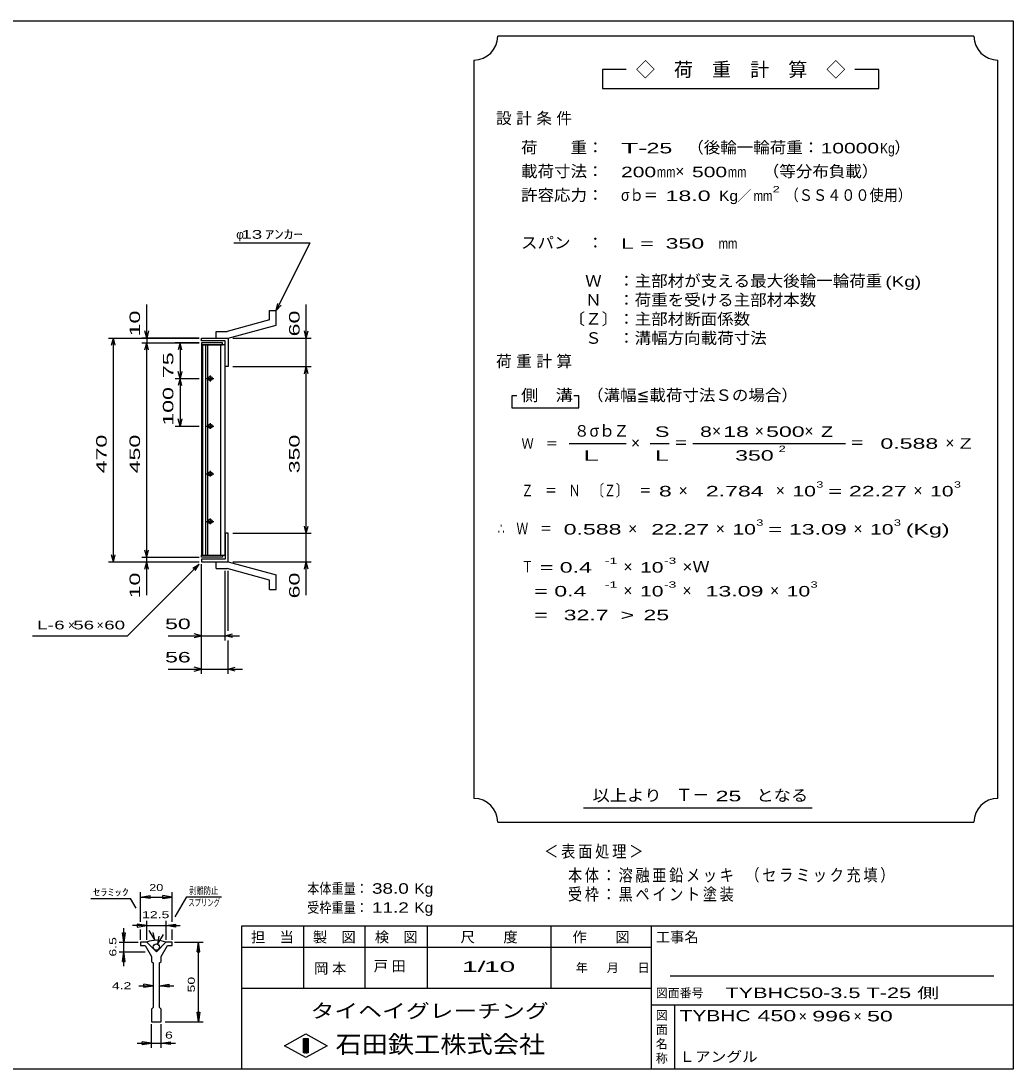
# Model space of a CAD drawing. Units: millimetres, scale not verified. Extents: x -1820 to 1724, y -1285 to 1059.
# Drawn here: x -359 to 1724, y -1141 to 1059 of the extents above; entities that cross this region are included whole.
import ezdxf
from ezdxf.enums import TextEntityAlignment as Align

# ---------------------------------------------------------------- set-up
doc = ezdxf.new("R2010")
doc.units = ezdxf.units.MM
doc.header["$LTSCALE"] = 10
for name, color, linetype, lineweight in [('0_2', 150, 'Continuous', 25), ('16', 3, 'Continuous', 25), ('19', 6, 'Continuous', 25), ('22', 2, 'Continuous', 25), ('32', 4, 'Continuous', 25)]:
    doc.layers.add(name, color=color, linetype=linetype, lineweight=lineweight)
doc.styles.add('ベクトル', font='')
doc.styles.get('ベクトル').set_extended_font_data('ベクトル')

msp = doc.modelspace()

# ---------------------------------------------------------------- linework, layer by layer
at = {"layer": '0_2'}
for p, q in [((-1736, 1059), (1724, 1059)), ((1724, 1059), (1724, -1141)), ((1724, -841), (104, -841)), ((104, -841), (104, -1141)), ((234, -841), (234, -971)), ((364, -971), (364, -841)), ((494, -841), (494, -971)), ((754, -971), (754, -841)), ((964, -841), (964, -1141)), ((964, -886), (104, -886)), ((1684, -946), (1004, -946)), ((104, -971), (964, -971)), ((964, -1006), (1724, -1006)), ((1014, -1141), (1014, -1006)), ((194, -1092), (239, -1067)), ((234, -1077), (244, -1077)), ((234, -1107), (234, -1077)), ((234, -1077), (236, -1077)), ((236, -1077), (236, -1107)), ((238, -1107), (238, -1077)), ((238, -1077), (240, -1077)), ((239, -1067), (284, -1092)), ((240, -1077), (240, -1107)), ((242, -1107), (242, -1077)), ((242, -1077), (244, -1077)), ((244, -1077), (244, -1107)), ((244, -1077), (244, -1107)), ((239, -1117), (194, -1092)), ((284, -1092), (239, -1117)), ((244, -1107), (234, -1107)), ((236, -1107), (238, -1107)), ((240, -1107), (242, -1107)), ((1724, -1141), (-1736, -1141))]:
    msp.add_line(p, q, dxfattribs=at)
at = {"layer": '16'}
for p, q in [((64, 383.5), (20, 383.5)), ((20, 383.5), (20, 379)), ((20, 379), (64, 379)), ((20, 379), (20, -62)), ((70, 379), (20, 379)), ((22, 379), (22, -62)), ((29, -62), (29, 379)), ((33, 379), (33, -62)), ((61, -62), (61, 379)), ((64, 379), (64, 383.5)), ((70, -62), (70, 379)), ((30, 308.5), (46, 308.5)), ((40, 311.5), (36, 311.5)), ((38, 314.5), (38, 302.5)), ((36, 305.5), (40, 305.5)), ((30, 208.5), (46, 208.5)), ((40, 211.5), (36, 211.5)), ((36, 205.5), (40, 205.5)), ((38, 214.5), (38, 202.5)), ((40, 111.5), (36, 111.5)), ((38, 114.5), (38, 102.5)), ((30, 108.5), (46, 108.5)), ((36, 105.5), (40, 105.5)), ((30, 8.5), (46, 8.5)), ((40, 11.5), (36, 11.5)), ((36, 5.5), (40, 5.5)), ((38, 14.5), (38, 2.5)), ((20, -62), (64, -62)), ((20, -66.5), (20, -62)), ((20, -62), (70, -62)), ((64, -62), (64, -66.5)), ((64, -66.5), (20, -66.5))]:
    msp.add_line(p, q, dxfattribs=at)
for centre, radius, start, end in [((36, 308.5), 3, 90, 270), ((38, 308.5), 4, 46.6, 133.4), ((40, 308.5), 3, 270, 90), ((38, 308.5), 4, 226.6, 313.4), ((36, 208.5), 3, 90, 270), ((38, 208.5), 4, 46.6, 133.4), ((38, 208.5), 4, 226.6, 313.4), ((40, 208.5), 3, 270, 90), ((36, 108.5), 3, 90, 270), ((38, 108.5), 4, 46.6, 133.4), ((40, 108.5), 3, 270, 90), ((38, 108.5), 4, 226.6, 313.4), ((36, 8.5), 3, 90, 270), ((38, 8.5), 4, 46.6, 133.4), ((38, 8.5), 4, 226.6, 313.4), ((40, 8.5), 3, 270, 90)]:
    msp.add_arc(centre, radius, start, end, dxfattribs=at)
at = {"layer": '19'}
for p, q in [((163, 451.5), (177, 451.5)), ((163, 431.5), (163, 451.5)), ((177, 420.5), (177, 451.5)), ((163, 431.5), (74, 407.5)), ((76, 393.5), (177, 420.5)), ((51, 407.5), (74, 407.5)), ((51, 393.5), (51, 407.5)), ((20, 387.5), (20, 393.5)), ((20, 393.5), (75, 393.5)), ((70, 387.5), (20, 387.5)), ((51, 393.5), (76, 393.5)), ((70, 333.5), (70, 387.5)), ((75, 393.5), (76, 392.5)), ((76, 392.5), (76, 333.5)), ((76, 333.5), (70, 333.5)), ((76, -16.5), (70, -16.5)), ((70, -16.5), (70, -70.5)), ((76, -75.5), (76, -16.5)), ((20, -70.5), (20, -76.5)), ((70, -70.5), (20, -70.5)), ((20, -76.5), (75, -76.5)), ((51, -76.5), (76, -76.5)), ((51, -90.5), (51, -76.5)), ((75, -76.5), (76, -75.5)), ((76, -76.5), (177, -103.5)), ((51, -90.5), (74, -90.5)), ((163, -114.5), (74, -90.5)), ((177, -134.5), (177, -103.5)), ((163, -134.5), (163, -114.5)), ((163, -134.5), (177, -134.5))]:
    msp.add_line(p, q, dxfattribs=at)
at = {"layer": '22', "color": 4}
for p, q in [((1642, 1027), (642, 1027)), ((592, 977), (592, -573)), ((1692, -573), (1692, 977)), ((912, 957), (862, 957)), ((862, 957), (862, 917)), ((1442, 957), (1392, 957)), ((1442, 917), (1442, 957)), ((862, 917), (1442, 917)), ((88, 593.5), (248, 593.5)), ((177, 451.5), (248, 593.5)), ((-95, 393.5), (-95, 463.5)), ((177, 451.5), (180, 466.1)), ((177, 451.5), (187, 462.5)), ((240, 393.5), (240, 463.5)), ((-95, 393.5), (-99, 408.5)), ((-91, 408.5), (-95, 393.5)), ((240, 393.5), (236, 408.5)), ((240, 393.5), (244, 408.5)), ((-175, 393.5), (15, 393.5)), ((-169, 378.5), (-165, 393.5)), ((-161, 378.5), (-165, 393.5)), ((-165, -76.5), (-165, 393.5)), ((15, 393.5), (-105, 393.5)), ((-105, 383.5), (15, 383.5)), ((-99, 368.5), (-95, 383.5)), ((-95, 393.5), (-95, 383.5)), ((-91, 368.5), (-95, 383.5)), ((-95, -66.5), (-95, 383.5)), ((15, 383.5), (-35, 383.5)), ((-25, 383.5), (-29, 368.5)), ((-21, 368.5), (-25, 383.5)), ((-25, 383.5), (-25, 308.5)), ((86, 393.5), (250, 393.5)), ((240, 333.5), (240, 393.5)), ((86, 333.5), (250, 333.5)), ((236, 318.5), (240, 333.5)), ((244, 318.5), (240, 333.5)), ((240, -16.5), (240, 333.5)), ((-35, 308.5), (15, 308.5)), ((-25, 308.5), (-29, 323.5)), ((-25, 308.5), (-29, 293.5)), ((-21, 323.5), (-25, 308.5)), ((-21, 293.5), (-25, 308.5)), ((-25, 308.5), (-25, 208.5)), ((682, 272), (672, 272)), ((672, 272), (672, 247)), ((812, 272), (802, 272)), ((812, 247), (812, 272)), ((672, 247), (812, 247)), ((-25, 208.5), (-29, 223.5)), ((-21, 223.5), (-25, 208.5)), ((-35, 208.5), (15, 208.5)), ((792, 172), (912, 172)), ((962, 172), (1002, 172)), ((1052, 172), (1372, 172)), ((86, -16.5), (250, -16.5)), ((240, -16.5), (236, -1.5)), ((240, -16.5), (244, -1.5)), ((240, -76.5), (240, -16.5)), ((-165, -76.5), (-169, -61.5)), ((-165, -76.5), (-161, -61.5)), ((-95, -66.5), (-99, -51.5)), ((-95, -66.5), (-91, -51.5)), ((-175, -76.5), (15, -76.5)), ((-135, -231.5), (15, -81.5)), ((-105, -66.5), (15, -66.5)), ((-105, -76.5), (15, -76.5)), ((-99, -91.5), (-95, -76.5)), ((-95, -76.5), (-95, -66.5)), ((-91, -91.5), (-95, -76.5)), ((-95, -146.5), (-95, -76.5)), ((2, -89.5), (15, -81.5)), ((7, -94.5), (15, -81.5)), ((20, -241.5), (20, -81.5)), ((20, -311.5), (20, -81.5)), ((86, -76.5), (250, -76.5)), ((236, -91.5), (240, -76.5)), ((244, -91.5), (240, -76.5)), ((240, -146.5), (240, -76.5)), ((70, -241.5), (70, -95.5)), ((76, -221.5), (76, -95.5)), ((-335, -231.5), (-135, -231.5)), ((-50, -231.5), (20, -231.5)), ((20, -231.5), (5, -227.5)), ((5, -235.5), (20, -231.5)), ((20, -231.5), (70, -231.5)), ((70, -231.5), (85, -227.5)), ((85, -235.5), (70, -231.5)), ((70, -231.5), (100, -231.5)), ((76, -311.5), (76, -241.5)), ((-50, -301.5), (20, -301.5)), ((20, -301.5), (5, -297.5)), ((5, -305.5), (20, -301.5)), ((20, -301.5), (76, -301.5)), ((76, -301.5), (91, -297.5)), ((91, -305.5), (76, -301.5)), ((76, -301.5), (106, -301.5)), ((822, -593), (1302, -593)), ((642, -623), (1642, -623))]:
    msp.add_line(p, q, dxfattribs=at)
for centre, start, end in [((592, 1027), 270, 0), ((1692, 1027), 180, 270), ((592, -623), 0, 90), ((1692, -623), 90, 180)]:
    msp.add_arc(centre, 50, start, end, dxfattribs=at)
at = {"layer": '32'}
for p, q in [((-108, -832), (-108, -770)), ((-41.33, -832), (-41.33, -770)), ((-212.33, -783), (-129, -783)), ((-117.33, -803), (-129, -783)), ((-108, -780), (-88, -777)), ((-88, -783), (-108, -780)), ((-108, -780), (-41.33, -780)), ((-88, -783), (-88, -777)), ((-41.33, -780), (-61.33, -777)), ((-61.33, -783), (-61.33, -777)), ((-61.33, -783), (-41.33, -780)), ((-35.33, -821.67), (-11, -779.67)), ((-11, -779.67), (62.34, -779.67)), ((-94.67, -870), (-94.67, -830)), ((-54.67, -830), (-54.67, -870)), ((-143, -875), (-146, -855)), ((-146, -855), (-140, -855)), ((-143, -875), (-143, -845)), ((-140, -855), (-143, -875)), ((-94.67, -840), (-124.67, -840)), ((-94.67, -840), (-114.67, -837)), ((-114.67, -837), (-114.67, -843)), ((-114.67, -843), (-94.67, -840)), ((-108, -870), (-108, -848)), ((-94.67, -840), (-54.67, -840)), ((-78, -870), (-89.67, -850)), ((-78, -870), (-81.67, -854.33)), ((-54.67, -840), (-34.67, -837)), ((-34.67, -843), (-54.67, -840)), ((-54.67, -840), (-24.67, -840)), ((-41.33, -870), (-41.33, -848)), ((-34.67, -837), (-34.67, -843)), ((-153, -875), (-113, -875)), ((-143, -895), (-143, -875)), ((-108, -875), (-108, -881.67)), ((-94.67, -875), (-108, -875)), ((-74.67, -895), (-94.67, -875)), ((-54.67, -875), (-74.67, -895)), ((-71.33, -878.33), (-60, -858.33)), ((-71.33, -878.33), (-69, -862.33)), ((-41.33, -875), (-54.67, -875)), ((-41.33, -881.67), (-41.33, -875)), ((-36.33, -875), (23.67, -875)), ((10.67, -895), (13.67, -875)), ((16.67, -895), (13.67, -875)), ((13.67, -1041.67), (13.67, -875)), ((-153, -895), (-98, -895)), ((-146, -915), (-143, -895)), ((-140, -915), (-143, -895)), ((-143, -925), (-143, -895)), ((-108, -881.67), (-98, -881.67)), ((-98, -881.67), (-84.67, -905)), ((-64.67, -905), (-51.33, -881.67)), ((-51.33, -881.67), (-41.33, -881.67)), ((10.67, -895), (16.67, -895)), ((-146, -915), (-140, -915)), ((-84.67, -905), (-84.67, -915)), ((-84.67, -915), (-81.33, -918.33)), ((-81.33, -918.33), (-81.33, -1011.67)), ((-68, -918.33), (-64.67, -915)), ((-68, -1011.67), (-68, -918.33)), ((-64.67, -915), (-64.67, -905)), ((-111.33, -966.11), (-81.33, -966.11)), ((-81.33, -966.11), (-101.33, -963.11)), ((-101.33, -969.11), (-101.33, -963.11)), ((-101.33, -969.11), (-81.33, -966.11)), ((-68, -966.11), (-48, -963.11)), ((-48, -969.11), (-68, -966.11)), ((-68, -966.11), (-38, -966.11)), ((-48, -969.11), (-48, -963.11)), ((-81.33, -1011.67), (-84.67, -1015)), ((-64.67, -1015), (-68, -1011.67)), ((-84.67, -1015), (-84.67, -1041.67)), ((-64.67, -1041.67), (-64.67, -1015)), ((13.67, -1041.67), (10.67, -1021.67)), ((10.67, -1021.67), (16.67, -1021.67)), ((16.67, -1021.67), (13.67, -1041.67)), ((-84.67, -1041.67), (-64.67, -1041.67)), ((-84.67, -1096.67), (-84.67, -1046.67)), ((-64.67, -1096.67), (-64.67, -1046.67)), ((-56.33, -1041.67), (23.67, -1041.67)), ((-114.67, -1086.67), (-84.67, -1086.67)), ((-84.67, -1086.67), (-104.67, -1083.67)), ((-104.67, -1089.67), (-104.67, -1083.67)), ((-104.67, -1089.67), (-84.67, -1086.67)), ((-84.67, -1086.67), (-64.67, -1086.67)), ((-64.67, -1086.67), (-44.67, -1083.67)), ((-44.67, -1089.67), (-64.67, -1086.67)), ((-64.67, -1086.67), (-34.67, -1086.67)), ((-44.67, -1089.67), (-44.67, -1083.67))]:
    msp.add_line(p, q, dxfattribs=at)
msp.add_circle((-74.67, -885), 6.67, dxfattribs=at)
msp.add_arc((-75, -920.68), 50, 66, 113, dxfattribs=at)

# ---------------------------------------------------------------- texts
at = {"layer": '0_2', "style": 'ベクトル'}
for s, height, p in [('担\u3000当', 21.99, (124, -864)), ('製\u3000図', 21.99, (254, -864)), ('検\u3000図', 21.99, (384, -864)), ('尺\u3000\u3000度', 21.99, (564, -864)), ('作\u3000\u3000図', 21.99, (799, -864)), ('工事名', 21.99, (974, -864)), ('年', 18.33, (806, -928.5)), ('月', 18.33, (871, -928.5)), ('日', 18.33, (936, -928.5)), ('図面番号', 18.33, (974, -981.5)), ('図', 18.33, (974, -1028.5)), ('面', 18.33, (974, -1058.5)), ('名', 18.33, (974, -1088.5)), ('称', 18.33, (974, -1118.5))]:
    msp.add_text(s, height=height, dxfattribs=at).set_placement(p, align=Align.MIDDLE_LEFT)
at = {"layer": '0_2', "color": 222, "style": 'ベクトル'}
for s, height, width, p in [('タイヘイグレーチング', 29.33, 1.25, (249, -1019)), ('石田鉄工株式会社', 36.66, 1.1, (301.5, -1089))]:
    msp.add_text(s, height=height, dxfattribs=dict(at, width=width)).set_placement(p, align=Align.MIDDLE_LEFT)
at = {"layer": '22', "style": 'ベクトル'}
for s, height, p in [('◇\u3000荷\u3000重\u3000計\u3000算\u3000◇', 29.33, (932, 957)), ('）', 24.19, (1475, 793.5)), ('×', 24.19, (1015, 743.5)), ('／', 21.99, (1144.5, 692)), ('φ', 18.33, (93, 611)), ('８', 24.19, (802, 198.5)), ('σｂ', 24.19, (835, 198.5)), ('Ｚ', 24.19, (885, 198.5)), ('×', 24.19, (1092, 198.5)), ('×', 24.19, (1182, 198.5)), ('×', 24.19, (1286, 198.5)), ('×', 24.19, (922, 173.5)), ('×', 24.19, (1582, 173.5)), ('×', 24.19, (1022, 73.5)), ('×', 24.19, (1226, 73.5)), ('×', 24.19, (1515, 73.5)), ('×', 24.19, (916, -6.5)), ('×', 24.19, (1100, -6.5)), ('×', 24.19, (1389, -6.5)), ('×', 24.19, (906, -86.5)), ('×', 24.19, (906, -136.5)), ('×', 24.19, (1030, -136.5)), ('×', 24.19, (1214, -136.5)), ('×', 18.33, (-260, -209)), ('×', 18.33, (-200, -209)), ('Ｔ－', 25.66, (1016, -565.5)), ('×', 21.99, (1274, -1030)), ('×', 21.99, (1389, -1030))]:
    msp.add_text(s, height=height, dxfattribs=at).set_placement(p, align=Align.MIDDLE_LEFT)
for s, height, width, p in [('荷\u3000\u3000重：\u3000', 24.19, 1.05, (691, 793.5)), ('T-', 21.99, 2, (901, 792)), (' 25 ', 21.99, 1.65, (941, 792)), ('（後輪一輪荷重：', 24.19, 1.05, (1040, 793.5)), ('10000', 21.99, 1.5, (1320, 792)), ('Kg', 21.99, 0.85, (1445, 792)), ('載荷寸法：\u3000', 24.19, 1.05, (691, 743.5)), ('200', 21.99, 1.5, (901, 742)), ('mm', 21.99, 0.8, (976, 742)), ('500', 21.99, 1.5, (1050, 742)), ('mm', 21.99, 0.8, (1125, 742)), ('\u3000（等分布負載）', 24.19, 1.05, (1164, 743.5)), ('許容応力：\u3000', 24.19, 1.05, (691, 693.5)), ('σｂ＝', 24.19, 0.9, (901, 693.5)), ('2', 13.2, 1.5, (1219.5, 706)), ('（ＳＳ４００使用）', 24.19, 0.9, (1244.5, 693.5)), (' 18.0', 21.99, 1.65, (981, 692)), ('Kg', 21.99, 1.1, (1107, 692)), ('mm', 21.99, 0.8, (1179.5, 692)), (' 13 ', 18.33, 1.6, (93, 611)), ('ｱﾝｶｰ', 18.33, 1.6, (153, 611)), ('スパン\u3000：\u3000', 24.19, 1.05, (691, 593.5)), ('L = ', 21.99, 1.65, (901, 592)), (' 350 ', 21.99, 1.65, (981, 592)), ('mm', 21.99, 0.8, (1106, 592)), ('\u3000Ｗ\u3000：主部材が支える最大後輪一輪荷重', 24.19, 1.05, (791, 513.5)), ('(Kg)', 21.99, 1.35, (1456, 512)), ('\u3000Ｎ\u3000：荷重を受ける主部材本数', 24.19, 1.05, (791, 473.5)), ('〔Ｚ〕：主部材断面係数', 24.19, 1.05, (791, 433.5)), ('\u3000Ｓ\u3000：溝幅方向載荷寸法', 24.19, 1.05, (791, 393.5)), ('側\u3000溝', 24.19, 1.1, (691, 273.5)), ('\u3000（溝幅≦載荷寸法Ｓの場合）', 24.19, 1.05, (795, 273.5)), ('S', 21.99, 1.55, (972, 197)), ('8', 21.99, 1.5, (1067, 197)), (' 18 ', 21.99, 1.65, (1102, 197)), (' 500 ', 21.99, 1.65, (1192, 197)), ('Z', 21.99, 1.4, (1321, 197)), ('Ｗ\u3000＝', 21.99, 0.85, (692, 172)), ('＝', 24.19, 0.9, (1012, 173.5)), ('＝', 24.19, 0.9, (1382, 173.5)), (' 0.588', 21.99, 1.65, (1432, 172)), ('Z', 21.99, 1.4, (1612, 172)), ('L', 21.99, 1.8, (972, 147)), (' 350 ', 21.99, 1.65, (1127, 147)), ('2', 13.2, 1.5, (1232, 161)), ('Ｚ\u3000＝\u3000Ｎ\u3000〔Ｚ〕\u3000＝', 24.19, 0.75, (692, 73.5)), ('3', 13.2, 1.5, (1311, 86)), ('3', 13.2, 1.5, (1600, 86)), (' 8 ', 21.99, 1.65, (967, 72)), ('  2.784', 21.99, 1.65, (1052, 72)), ('10', 21.99, 1.5, (1261, 72)), ('=', 21.99, 1.7, (1336, 72)), (' 22.27', 21.99, 1.65, (1366, 72)), ('10', 21.99, 1.5, (1550, 72)), ('∴\u3000Ｗ\u3000＝', 24.19, 0.75, (642, -6.5)), (' 0.588', 21.99, 1.65, (767, -8)), (' 22.27', 21.99, 1.65, (951, -8)), ('10', 21.99, 1.5, (1135, -8)), ('3', 13.2, 1.5, (1185, 6)), (' 13.09', 21.99, 1.65, (1240, -8)), ('10', 21.99, 1.5, (1424, -8)), ('3', 13.2, 1.5, (1474, 6)), ('(Kg)', 21.99, 1.65, (1499, -8)), ('=', 21.99, 1.7, (1210, -8)), ('Ｔ', 24.19, 0.75, (692, -86.5)), (' = 0.4', 21.99, 1.65, (717, -88)), ('-1', 13.2, 1.65, (867, -74)), ('10', 21.99, 1.5, (941, -88)), ('-3', 13.2, 1.65, (991, -74)), ('×Ｗ', 24.19, 1.1, (1030, -86.5)), ('  = 0.4', 21.99, 1.65, (692, -138)), ('-1', 13.2, 1.65, (867, -124)), ('10', 21.99, 1.5, (941, -138)), ('-3', 13.2, 1.65, (991, -124)), (' 13.09', 21.99, 1.65, (1065, -138)), ('10', 21.99, 1.5, (1249, -138)), ('3', 13.2, 1.5, (1299, -124)), (' 50 ', 21.99, 1.65, (-70, -206.5)), ('  =', 21.99, 1.65, (692, -188)), (' 32.7', 21.99, 1.65, (767, -188)), ('>', 21.99, 1.7, (899.5, -188)), (' 25 ', 21.99, 1.65, (934.5, -188)), ('L-', 18.33, 1.6, (-325, -209)), (' 6 ', 18.33, 1.6, (-300, -209)), (' 56 ', 18.33, 1.6, (-260, -209)), (' 60 ', 18.33, 1.6, (-195, -209)), (' 56 ', 21.99, 1.65, (-70, -276.5)), ('以上より\u3000', 24.19, 1.1, (841, -566.5)), (' 25 ', 21.99, 1.65, (1086, -568)), ('となる', 24.19, 1.1, (1185, -566.5)), ('本体重量：', 21.99, 0.85, (242, -762)), (' 38.0', 21.99, 1.35, (367, -762)), ('Kg', 21.99, 1.1, (467, -762)), ('受枠重量：', 21.99, 0.85, (242, -802)), (' 11.2', 21.99, 1.35, (367, -802)), ('Kg', 21.99, 1.1, (467, -802)), ('1/', 21.99, 2, (567, -926)), (' 10 ', 21.99, 2, (597, -926)), ('TYBHC50-3.5 T-25 側', 21.99, 1.55, (1120, -981)), ('TYBHC', 23.46, 1.4, (1024, -1029)), (' 450 ', 23.46, 1.55, (1174, -1029)), (' 996 ', 21.99, 1.65, (1289, -1030)), (' 50 ', 21.99, 1.65, (1404, -1030)), ('Ｌアングル', 21.99, 1.1, (1023, -1115))]:
    msp.add_text(s, height=height, dxfattribs=dict(at, width=width)).set_placement(p, align=Align.MIDDLE_LEFT)
at = {"layer": '22', "style": 'ベクトル', "width": 1.65}
for s, p in [(' 10 ', (-120, 383.5)), (' 60 ', (215, 383.5)), (' 75 ', (-50, 296)), (' 100 ', (-50, 196)), (' 470 ', (-190, 96)), (' 450 ', (-120, 96)), (' 350 ', (215, 96)), (' 10 ', (-120, -166.5)), (' 60 ', (215, -166.5))]:
    msp.add_text(s, height=21.99, rotation=90, dxfattribs=at).set_placement(p, align=Align.MIDDLE_LEFT)
at = {"layer": '22', "attachment_point": 4, "style": 'ベクトル'}
for s, insert, char_height in [('\\T1.28;設計条件', (638.5, 853.5), 24.19), ('\\T1.28;荷重計算', (638.5, 343.5), 24.19), ('\\T1.5;\\W2;\\~L\\~', (797, 147), 21.99), ('\\T1.2;\\W0.85;＜表面処理＞', (739.5, -685.5), 25.66), ('\\T1.19;\\W0.85;本体：溶融亜鉛メッキ', (789.5, -735.5), 25.66), ('\\T1.19;\\W0.85;（セラミック充填）', (1162, -735.5), 25.66), ('\\T1.19;\\W0.85;受枠：黒ペイント塗装', (789.5, -775.5), 25.66), ('\\T1.25;岡本\u3000', (256.5, -931), 21.99), ('\\T1.25;戸田\u3000', (381.5, -926), 21.99)]:
    msp.add_mtext(s, dxfattribs=dict(at, insert=insert, char_height=char_height))
at = {"layer": '32', "color": 2, "style": 'ベクトル'}
for s, width, p in [('ｾﾗﾐｯｸ', 1.5, (-207.33, -770)), ('20', 1.35, (-89.67, -760)), ('剥離防止', 0.75, (-6, -766.67)), ('スプリング', 0.65, (-7.66, -791.67)), ('12.5', 1.5, (-104.67, -817)), (' 4.2 ', 1.5, (-176.33, -966.11)), (' 6 ', 1.5, (-64.67, -1069.67))]:
    msp.add_text(s, height=14.66, dxfattribs=dict(at, width=width)).set_placement(p, align=Align.MIDDLE_LEFT)
at = {"layer": '32', "color": 2, "style": 'ベクトル', "width": 1.5}
for s, p in [('6.5', (-166, -905)), (' 50 ', (-1.33, -988.33))]:
    msp.add_text(s, height=14.66, rotation=90, dxfattribs=at).set_placement(p, align=Align.MIDDLE_LEFT)

doc.saveas('drawing.dxf')
